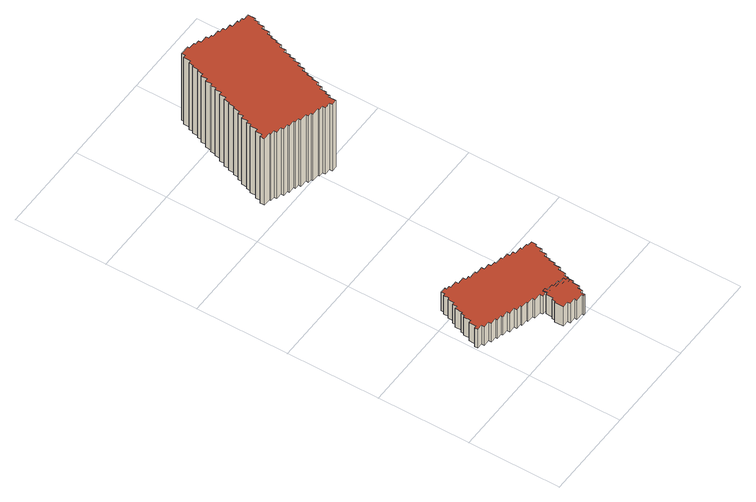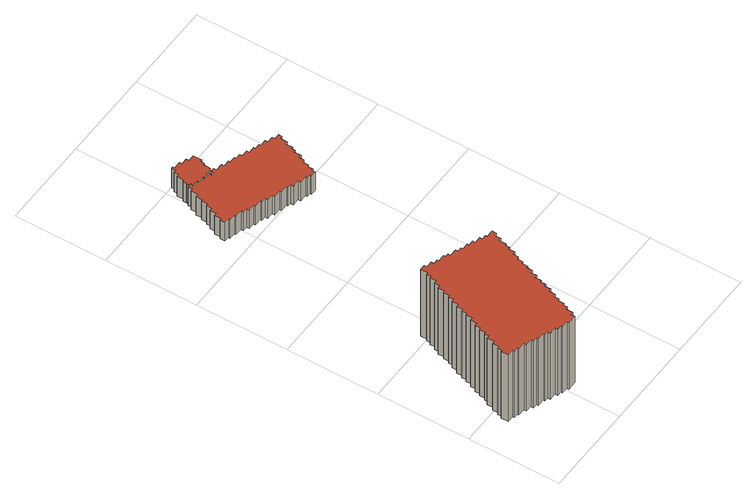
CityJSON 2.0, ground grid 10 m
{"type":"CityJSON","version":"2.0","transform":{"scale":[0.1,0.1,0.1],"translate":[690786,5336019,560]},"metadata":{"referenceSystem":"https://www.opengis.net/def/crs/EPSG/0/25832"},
"CityObjects":{
"building1":{"type":"Building","attributes":{"grid_m":0.25,"point_count":971,"rf_extrusion_mode":"lod11_fallback","rf_force_lod11":true,"rf_h_ground":560.82,"rf_h_pc_98p":0,"rf_h_roof_70p":563.33,"rf_is_glass_roof":true,"rf_nodata_frac":0,"rf_nodata_r":0,"rf_pc_select":"PREFERRED_AND_LATEST","rf_pc_year":2026,"rf_pointcloud_unusable":false,"rf_pt_density":31.13,"rf_rmse_lod22":0,"rf_roof_type":"unknown","rf_success":true,"rf_t_run":1,"rf_volume_lod22":152.39,"source":"flat_seed_point_occupied_cell_union"},"children":["building1-1"]},
"building1-1":{"type":"BuildingPart","parents":["building1"],"geometry":[{"type":"Solid","lod":"2.2","boundaries":[[[[0,1,2,3,4,5,6,7,8,9,10,11,12,13,14,15,16,17,18,19,20,21,22,23,24,25,26,27,28,29,30,31,32,33,34,35,36,37,38,39,40,41,42,43,44,45,46,47,48,49,50,51,52,53,54,55,56,57,58,59,60,61,62,63,64,65,66,67,68,69,70,71,72,73,74,75,76,77,78,79,80,81,82,83,84,85,86,87,88,89,90,91]],[[92,93,0,91]],[[93,94,1,0]],[[94,95,2,1]],[[95,96,3,2]],[[96,97,4,3]],[[97,98,5,4]],[[98,99,6,5]],[[99,100,7,6]],[[100,101,8,7]],[[101,102,9,8]],[[102,103,10,9]],[[103,104,11,10]],[[104,105,12,11]],[[105,106,13,12]],[[106,107,14,13]],[[107,108,15,14]],[[108,109,16,15]],[[109,110,17,16]],[[110,111,18,17]],[[111,112,19,18]],[[112,113,20,19]],[[113,114,21,20]],[[114,115,22,21]],[[115,116,23,22]],[[116,117,24,23]],[[117,118,25,24]],[[118,119,26,25]],[[119,120,27,26]],[[120,121,28,27]],[[121,122,29,28]],[[122,123,30,29]],[[123,124,31,30]],[[124,125,32,31]],[[125,126,33,32]],[[126,127,34,33]],[[127,128,35,34]],[[128,129,36,35]],[[129,130,37,36]],[[130,131,38,37]],[[131,132,39,38]],[[132,133,40,39]],[[133,134,41,40]],[[134,135,42,41]],[[135,136,43,42]],[[136,137,44,43]],[[137,138,45,44]],[[138,139,46,45]],[[139,140,47,46]],[[140,141,48,47]],[[141,142,49,48]],[[142,143,50,49]],[[143,144,51,50]],[[144,145,52,51]],[[145,146,53,52]],[[146,147,54,53]],[[147,148,55,54]],[[148,149,56,55]],[[149,150,57,56]],[[150,151,58,57]],[[151,152,59,58]],[[152,153,60,59]],[[153,154,61,60]],[[154,155,62,61]],[[155,156,63,62]],[[156,157,64,63]],[[157,158,65,64]],[[158,159,66,65]],[[159,160,67,66]],[[160,161,68,67]],[[161,162,69,68]],[[162,163,70,69]],[[163,164,71,70]],[[164,165,72,71]],[[165,166,73,72]],[[166,167,74,73]],[[167,168,75,74]],[[168,169,76,75]],[[169,170,77,76]],[[170,171,78,77]],[[171,172,79,78]],[[172,173,80,79]],[[173,174,81,80]],[[174,175,82,81]],[[175,176,83,82]],[[176,177,84,83]],[[177,178,85,84]],[[178,179,86,85]],[[179,180,87,86]],[[180,181,88,87]],[[181,182,89,88]],[[182,183,90,89]],[[183,92,91,90]],[[92,183,182,181,180,179,178,177,176,175,174,173,172,171,170,169,168,167,166,165,164,163,162,161,160,159,158,157,156,155,154,153,152,151,150,149,148,147,146,145,144,143,142,141,140,139,138,137,136,135,134,133,132,131,130,129,128,127,126,125,124,123,122,121,120,119,118,117,116,115,114,113,112,111,110,109,108,107,106,105,104,103,102,101,100,99,98,97,96,95,94,93]]]],"semantics":{"surfaces":[{"type":"RoofSurface","rf_azimuth":90,"rf_h_roof_50p":563.33,"rf_h_roof_70p":563.33,"rf_h_roof_max":563.33,"rf_h_roof_min":563.33,"rf_slope":0},{"type":"WallSurface","on_footprint_edge":true},{"type":"GroundSurface"}],"values":[[0,1,1,1,1,1,1,1,1,1,1,1,1,1,1,1,1,1,1,1,1,1,1,1,1,1,1,1,1,1,1,1,1,1,1,1,1,1,1,1,1,1,1,1,1,1,1,1,1,1,1,1,1,1,1,1,1,1,1,1,1,1,1,1,1,1,1,1,1,1,1,1,1,1,1,1,1,1,1,1,1,1,1,1,1,1,1,1,1,1,1,1,1,2]]}}]},
"building2":{"type":"Building","attributes":{"grid_m":0.25,"point_count":118,"rf_extrusion_mode":"lod11_fallback","rf_force_lod11":true,"rf_h_ground":560.82,"rf_h_pc_98p":0,"rf_h_roof_70p":563.43,"rf_is_glass_roof":true,"rf_nodata_frac":0,"rf_nodata_r":0,"rf_pc_select":"PREFERRED_AND_LATEST","rf_pc_year":2026,"rf_pointcloud_unusable":false,"rf_pt_density":29.33,"rf_rmse_lod22":0.0304,"rf_roof_type":"unknown","rf_success":true,"rf_t_run":0,"rf_volume_lod22":19.23,"source":"flat_seed_point_occupied_cell_union"},"children":["building2-1"]},
"building2-1":{"type":"BuildingPart","parents":["building2"],"geometry":[{"type":"Solid","lod":"2.2","boundaries":[[[[184,185,186,187,188,189,190,191,192,193,194,195,196,197,198,199,200,201,202,203,204,205,206,207,208,209,210,211,212,213]],[[214,215,184,213]],[[215,216,185,184]],[[216,217,186,185]],[[217,218,187,186]],[[218,219,188,187]],[[219,220,189,188]],[[220,221,190,189]],[[221,222,191,190]],[[222,223,192,191]],[[223,224,193,192]],[[224,225,194,193]],[[225,226,195,194]],[[226,227,196,195]],[[227,228,197,196]],[[228,229,198,197]],[[229,230,199,198]],[[230,121,200,199]],[[121,231,201,200]],[[231,232,202,201]],[[232,233,203,202]],[[233,234,204,203]],[[234,235,205,204]],[[235,236,206,205]],[[236,237,207,206]],[[237,238,208,207]],[[238,239,209,208]],[[239,113,210,209]],[[113,240,211,210]],[[240,241,212,211]],[[241,214,213,212]],[[214,241,240,113,239,238,237,236,235,234,233,232,231,121,230,229,228,227,226,225,224,223,222,221,220,219,218,217,216,215]]]],"semantics":{"surfaces":[{"type":"RoofSurface","rf_azimuth":90,"rf_h_roof_50p":563.43,"rf_h_roof_70p":563.43,"rf_h_roof_max":563.43,"rf_h_roof_min":563.43,"rf_slope":0},{"type":"WallSurface","on_footprint_edge":true},{"type":"GroundSurface"}],"values":[[0,1,1,1,1,1,1,1,1,1,1,1,1,1,1,1,1,1,1,1,1,1,1,1,1,1,1,1,1,1,1,2]]}}]},
"building3":{"type":"Building","attributes":{"grid_m":0.25,"point_count":1681,"rf_extrusion_mode":"lod11_fallback","rf_force_lod11":true,"rf_h_ground":560.66,"rf_h_pc_98p":0,"rf_h_roof_70p":569.65,"rf_is_glass_roof":true,"rf_nodata_frac":0,"rf_nodata_r":0,"rf_pc_select":"PREFERRED_AND_LATEST","rf_pc_year":2026,"rf_pointcloud_unusable":false,"rf_pt_density":31.11,"rf_rmse_lod22":0,"rf_roof_type":"unknown","rf_success":true,"rf_t_run":1,"rf_volume_lod22":945.04,"source":"flat_seed_point_occupied_cell_union"},"children":["building3-1"]},
"building3-1":{"type":"BuildingPart","parents":["building3"],"geometry":[{"type":"Solid","lod":"2.2","boundaries":[[[[242,243,244,245,246,247,248,249,250,251,252,253,254,255,256,257,258,259,260,261,262,263,264,265,266,267,268,269,270,271,272,273,274,275,276,277,278,279,280,281,282,283,284,285,286,287,288,289,290,291,292,293,294,295,296,297,298,299,300,301,302,303,304,305,306,307,308,309,310,311,312,313,314,315,316,317,318,319,320,321,322,323,324,325,326,327,328,329,330,331,332,333,334,335,336,337,338,339,340,341,342,343,344,345,346,347,348,349,350,351,352,353,354,355,356,357,358,359]],[[360,361,242,359]],[[361,362,243,242]],[[362,363,244,243]],[[363,364,245,244]],[[364,365,246,245]],[[365,366,247,246]],[[366,367,248,247]],[[367,368,249,248]],[[368,369,250,249]],[[369,370,251,250]],[[370,371,252,251]],[[371,372,253,252]],[[372,373,254,253]],[[373,374,255,254]],[[374,375,256,255]],[[375,376,257,256]],[[376,377,258,257]],[[377,378,259,258]],[[378,379,260,259]],[[379,380,261,260]],[[380,381,262,261]],[[381,382,263,262]],[[382,383,264,263]],[[383,384,265,264]],[[384,385,266,265]],[[385,386,267,266]],[[386,387,268,267]],[[387,388,269,268]],[[388,389,270,269]],[[389,390,271,270]],[[390,391,272,271]],[[391,392,273,272]],[[392,393,274,273]],[[393,394,275,274]],[[394,395,276,275]],[[395,396,277,276]],[[396,397,278,277]],[[397,398,279,278]],[[398,399,280,279]],[[399,400,281,280]],[[400,401,282,281]],[[401,402,283,282]],[[402,403,284,283]],[[403,404,285,284]],[[404,405,286,285]],[[405,406,287,286]],[[406,407,288,287]],[[407,408,289,288]],[[408,409,290,289]],[[409,410,291,290]],[[410,411,292,291]],[[411,412,293,292]],[[412,413,294,293]],[[413,414,295,294]],[[414,415,296,295]],[[415,416,297,296]],[[416,417,298,297]],[[417,418,299,298]],[[418,419,300,299]],[[419,420,301,300]],[[420,421,302,301]],[[421,422,303,302]],[[422,423,304,303]],[[423,424,305,304]],[[424,425,306,305]],[[425,426,307,306]],[[426,427,308,307]],[[427,428,309,308]],[[428,429,310,309]],[[429,430,311,310]],[[430,431,312,311]],[[431,432,313,312]],[[432,433,314,313]],[[433,434,315,314]],[[434,435,316,315]],[[435,436,317,316]],[[436,437,318,317]],[[437,438,319,318]],[[438,439,320,319]],[[439,440,321,320]],[[440,441,322,321]],[[441,442,323,322]],[[442,443,324,323]],[[443,444,325,324]],[[444,445,326,325]],[[445,446,327,326]],[[446,447,328,327]],[[447,448,329,328]],[[448,449,330,329]],[[449,450,331,330]],[[450,451,332,331]],[[451,452,333,332]],[[452,453,334,333]],[[453,454,335,334]],[[454,455,336,335]],[[455,456,337,336]],[[456,457,338,337]],[[457,458,339,338]],[[458,459,340,339]],[[459,460,341,340]],[[460,461,342,341]],[[461,462,343,342]],[[462,463,344,343]],[[463,464,345,344]],[[464,465,346,345]],[[465,466,347,346]],[[466,467,348,347]],[[467,468,349,348]],[[468,469,350,349]],[[469,470,351,350]],[[470,471,352,351]],[[471,472,353,352]],[[472,473,354,353]],[[473,474,355,354]],[[474,475,356,355]],[[475,476,357,356]],[[476,477,358,357]],[[477,360,359,358]],[[360,477,476,475,474,473,472,471,470,469,468,467,466,465,464,463,462,461,460,459,458,457,456,455,454,453,452,451,450,449,448,447,446,445,444,443,442,441,440,439,438,437,436,435,434,433,432,431,430,429,428,427,426,425,424,423,422,421,420,419,418,417,416,415,414,413,412,411,410,409,408,407,406,405,404,403,402,401,400,399,398,397,396,395,394,393,392,391,390,389,388,387,386,385,384,383,382,381,380,379,378,377,376,375,374,373,372,371,370,369,368,367,366,365,364,363,362,361]]]],"semantics":{"surfaces":[{"type":"RoofSurface","rf_azimuth":90,"rf_h_roof_50p":569.65,"rf_h_roof_70p":569.65,"rf_h_roof_max":569.65,"rf_h_roof_min":569.65,"rf_slope":0},{"type":"WallSurface","on_footprint_edge":true},{"type":"GroundSurface"}],"values":[[0,1,1,1,1,1,1,1,1,1,1,1,1,1,1,1,1,1,1,1,1,1,1,1,1,1,1,1,1,1,1,1,1,1,1,1,1,1,1,1,1,1,1,1,1,1,1,1,1,1,1,1,1,1,1,1,1,1,1,1,1,1,1,1,1,1,1,1,1,1,1,1,1,1,1,1,1,1,1,1,1,1,1,1,1,1,1,1,1,1,1,1,1,1,1,1,1,1,1,1,1,1,1,1,1,1,1,1,1,1,1,1,1,1,1,1,1,1,1,2]]}}]}
},
"vertices":[
[8,55,33],[15,55,33],[15,52,33],[22,52,33],[22,50,33],[28,50,33],[28,48,33],[35,48,33],[35,45,33],[42,45,33],[42,42,33],[48,42,33],[48,40,33],[55,40,33],[55,38,33],[62,38,33],[62,35,33],[70,35,33],[70,32,33],[75,32,33],[75,30,33],[82,30,33],[82,28,33],[90,28,33],[90,25,33],[95,25,33],[95,22,33],[100,22,33],[100,25,33],[102,25,33],[102,30,33],[105,30,33],[105,38,33],[108,38,33],[108,45,33],[110,45,33],[110,52,33],[112,52,33],[112,58,33],[115,58,33],[115,65,33],[118,65,33],[118,72,33],[120,72,33],[120,78,33],[115,78,33],[115,80,33],[108,80,33],[108,82,33],[100,82,33],[100,85,33],[95,85,33],[95,88,33],[88,88,33],[88,90,33],[80,90,33],[80,92,33],[75,92,33],[75,95,33],[68,95,33],[68,98,33],[60,98,33],[60,100,33],[52,100,33],[52,102,33],[48,102,33],[48,105,33],[40,105,33],[40,108,33],[32,108,33],[32,110,33],[28,110,33],[28,112,33],[22,112,33],[22,108,33],[20,108,33],[20,102,33],[18,102,33],[18,95,33],[15,95,33],[15,90,33],[12,90,33],[12,82,33],[10,82,33],[10,78,33],[8,78,33],[8,70,33],[5,70,33],[5,62,33],[2,62,33],[2,58,33],[8,58,33],[8,58,8],[8,55,8],[15,55,8],[15,52,8],[22,52,8],[22,50,8],[28,50,8],[28,48,8],[35,48,8],[35,45,8],[42,45,8],[42,42,8],[48,42,8],[48,40,8],[55,40,8],[55,38,8],[62,38,8],[62,35,8],[70,35,8],[70,32,8],[75,32,8],[75,30,8],[82,30,8],[82,28,8],[90,28,8],[90,25,8],[95,25,8],[95,22,8],[100,22,8],[100,25,8],[102,25,8],[102,30,8],[105,30,8],[105,38,8],[108,38,8],[108,45,8],[110,45,8],[110,52,8],[112,52,8],[112,58,8],[115,58,8],[115,65,8],[118,65,8],[118,72,8],[120,72,8],[120,78,8],[115,78,8],[115,80,8],[108,80,8],[108,82,8],[100,82,8],[100,85,8],[95,85,8],[95,88,8],[88,88,8],[88,90,8],[80,90,8],[80,92,8],[75,92,8],[75,95,8],[68,95,8],[68,98,8],[60,98,8],[60,100,8],[52,100,8],[52,102,8],[48,102,8],[48,105,8],[40,105,8],[40,108,8],[32,108,8],[32,110,8],[28,110,8],[28,112,8],[22,112,8],[22,108,8],[20,108,8],[20,102,8],[18,102,8],[18,95,8],[15,95,8],[15,90,8],[12,90,8],[12,82,8],[10,82,8],[10,78,8],[8,78,8],[8,70,8],[5,70,8],[5,62,8],[2,62,8],[2,58,8],
[70,18,34],[68,18,34],[68,8,34],[75,8,34],[75,5,34],[82,5,34],[82,2,34],[90,2,34],[90,0,34],[92,0,34],[92,5,34],[95,5,34],[95,10,34],[98,10,34],[98,18,34],[100,18,34],[100,25,34],[98,25,34],[98,28,34],[92,28,34],[92,30,34],[85,30,34],[85,32,34],[78,32,34],[78,35,34],[75,35,34],[75,30,34],[72,30,34],[72,22,34],[70,22,34],[70,22,8],[70,18,8],[68,18,8],[68,8,8],[75,8,8],[75,5,8],[82,5,8],[82,2,8],[90,2,8],[90,0,8],[92,0,8],[92,5,8],[95,5,8],[95,10,8],[98,10,8],[98,18,8],[100,18,8],[98,25,8],[98,28,8],[92,28,8],[92,30,8],[85,30,8],[85,32,8],[78,32,8],[78,35,8],[75,35,8],[72,30,8],[72,22,8],
[50,318,97],[55,318,97],[55,315,97],[62,315,97],[62,312,97],[68,312,97],[68,310,97],[75,310,97],[75,308,97],[80,308,97],[80,305,97],[88,305,97],[88,302,97],[92,302,97],[92,300,97],[100,300,97],[100,298,97],[105,298,97],[105,295,97],[112,295,97],[112,292,97],[118,292,97],[118,300,97],[120,300,97],[120,305,97],[122,305,97],[122,312,97],[125,312,97],[125,318,97],[128,318,97],[128,325,97],[130,325,97],[130,332,97],[132,332,97],[132,338,97],[135,338,97],[135,345,97],[138,345,97],[138,352,97],[140,352,97],[140,358,97],[142,358,97],[142,365,97],[145,365,97],[145,372,97],[148,372,97],[148,378,97],[150,378,97],[150,385,97],[152,385,97],[152,390,97],[155,390,97],[155,398,97],[158,398,97],[158,405,97],[160,405,97],[160,410,97],[162,410,97],[162,418,97],[155,418,97],[155,420,97],[150,420,97],[150,422,97],[142,422,97],[142,425,97],[135,425,97],[135,428,97],[130,428,97],[130,430,97],[122,430,97],[122,432,97],[118,432,97],[118,435,97],[110,435,97],[110,438,97],[105,438,97],[105,440,97],[98,440,97],[98,442,97],[88,442,97],[88,438,97],[85,438,97],[85,430,97],[82,430,97],[82,425,97],[80,425,97],[80,418,97],[78,418,97],[78,412,97],[75,412,97],[75,405,97],[72,405,97],[72,398,97],[70,398,97],[70,392,97],[68,392,97],[68,385,97],[65,385,97],[65,378,97],[62,378,97],[62,372,97],[60,372,97],[60,365,97],[58,365,97],[58,358,97],[55,358,97],[55,352,97],[52,352,97],[52,345,97],[50,345,97],[50,340,97],[48,340,97],[48,332,97],[45,332,97],[45,325,97],[42,325,97],[42,320,97],[50,320,97],[50,320,7],[50,318,7],[55,318,7],[55,315,7],[62,315,7],[62,312,7],[68,312,7],[68,310,7],[75,310,7],[75,308,7],[80,308,7],[80,305,7],[88,305,7],[88,302,7],[92,302,7],[92,300,7],[100,300,7],[100,298,7],[105,298,7],[105,295,7],[112,295,7],[112,292,7],[118,292,7],[118,300,7],[120,300,7],[120,305,7],[122,305,7],[122,312,7],[125,312,7],[125,318,7],[128,318,7],[128,325,7],[130,325,7],[130,332,7],[132,332,7],[132,338,7],[135,338,7],[135,345,7],[138,345,7],[138,352,7],[140,352,7],[140,358,7],[142,358,7],[142,365,7],[145,365,7],[145,372,7],[148,372,7],[148,378,7],[150,378,7],[150,385,7],[152,385,7],[152,390,7],[155,390,7],[155,398,7],[158,398,7],[158,405,7],[160,405,7],[160,410,7],[162,410,7],[162,418,7],[155,418,7],[155,420,7],[150,420,7],[150,422,7],[142,422,7],[142,425,7],[135,425,7],[135,428,7],[130,428,7],[130,430,7],[122,430,7],[122,432,7],[118,432,7],[118,435,7],[110,435,7],[110,438,7],[105,438,7],[105,440,7],[98,440,7],[98,442,7],[88,442,7],[88,438,7],[85,438,7],[85,430,7],[82,430,7],[82,425,7],[80,425,7],[80,418,7],[78,418,7],[78,412,7],[75,412,7],[75,405,7],[72,405,7],[72,398,7],[70,398,7],[70,392,7],[68,392,7],[68,385,7],[65,385,7],[65,378,7],[62,378,7],[62,372,7],[60,372,7],[60,365,7],[58,365,7],[58,358,7],[55,358,7],[55,352,7],[52,352,7],[52,345,7],[50,345,7],[50,340,7],[48,340,7],[48,332,7],[45,332,7],[45,325,7],[42,325,7],[42,320,7]
]}
